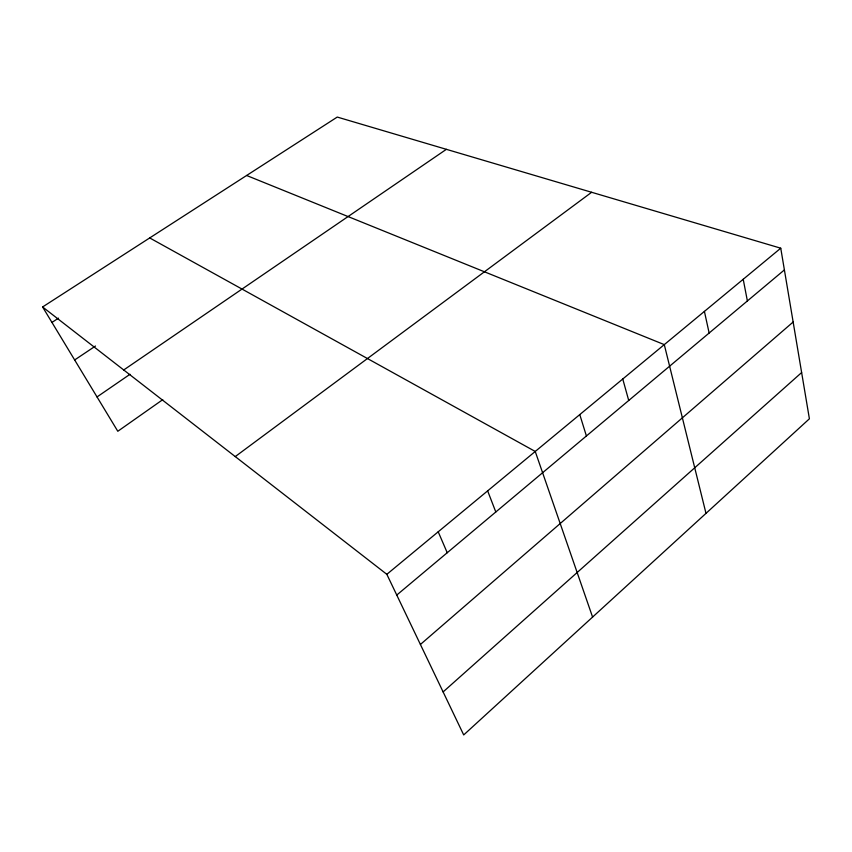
<?xml version="1.0" encoding="UTF-8"?>
<svg xmlns="http://www.w3.org/2000/svg" width="852" height="852" viewBox="0 0 852 852"><rect width="100%" height="100%" fill="white"/><g stroke="black" fill="none" stroke-linecap="round" stroke-linejoin="round"><path stroke-width="1.28" d="M443.115 691.92L801.636 372.548M420.409 644.474L793.148 322.013M396.766 595.058L784.394 269.914M386.84 574.323L780.751 248.198L809.4 418.801L463.701 734.935L386.84 574.323L42.6 306.965L337.264 117.065L780.751 248.198M235.248 456.587L591.639 192.286M162.753 399.652L117.8 431.272L42.6 306.965M97.021 396.936L130.005 374.284M123.721 369.97L446.384 149.324M74.656 359.959L95.477 346.029M51.951 322.429L58.522 318.147M246.622 175.48L664.283 344.623L705.988 513.362M149.707 237.942L535.237 451.464L592.587 617.072M438.205 531.786L447.225 552.735M487.642 490.869L495.8 511.988M579.775 414.594L586.41 435.979M622.759 379.002L628.723 400.483M704.412 311.406L709.141 333.036M743.21 279.275L747.385 300.958"/></g></svg>
